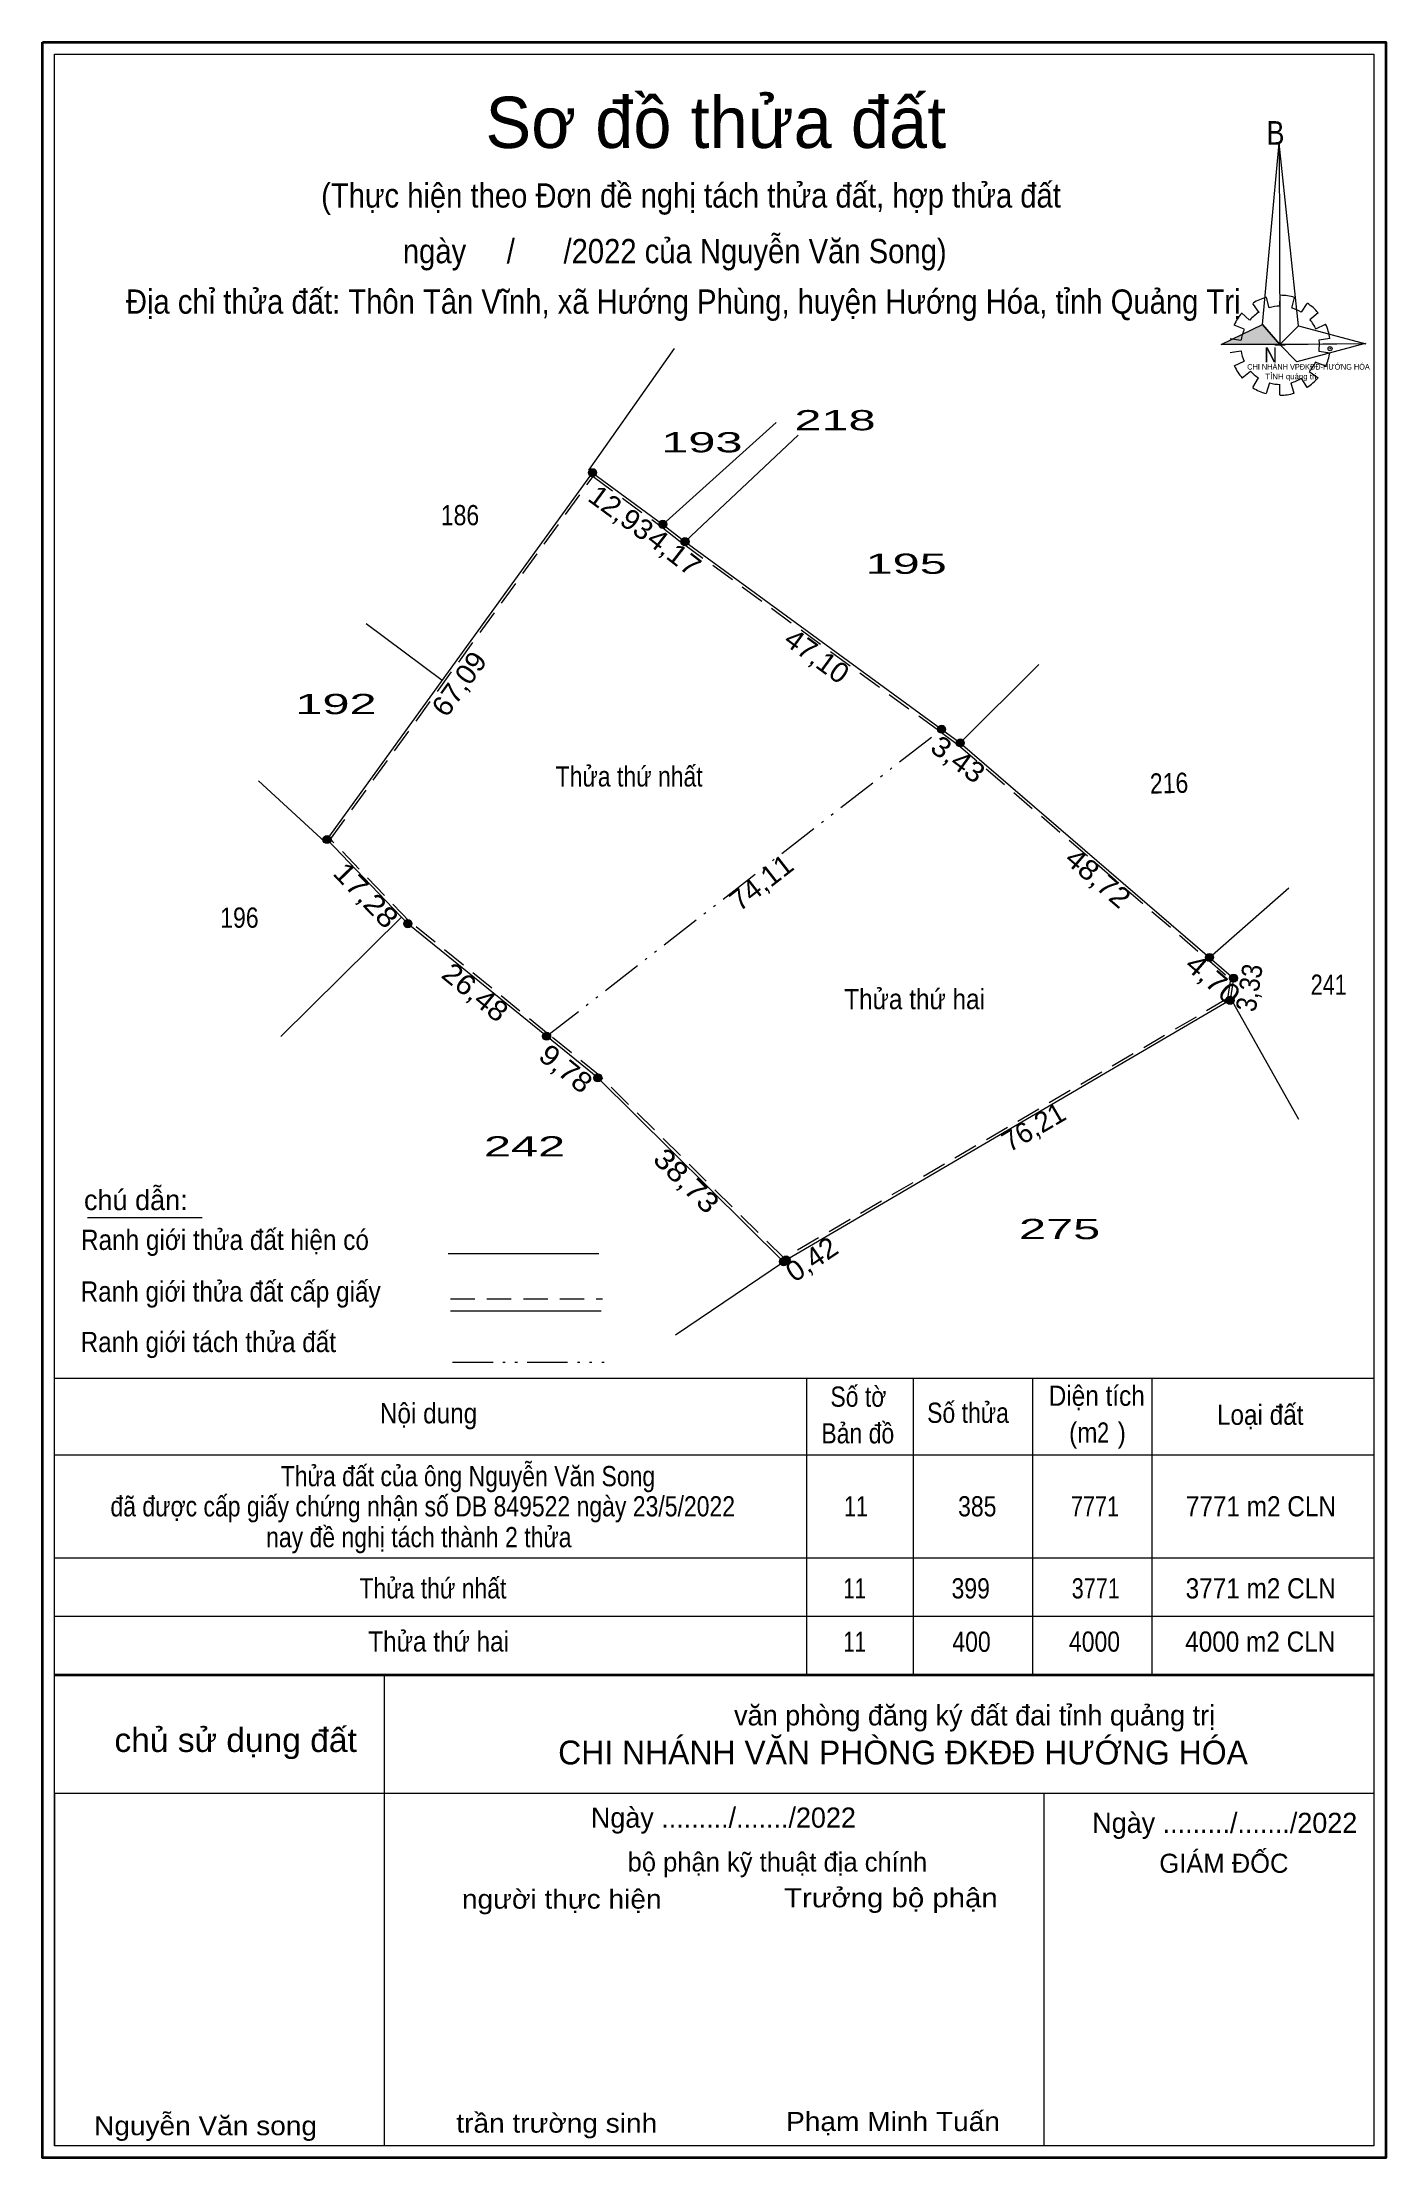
# Model space of a CAD drawing. Header units: metres. Extents: x 548698 to 548897, y 1841900 to 1842213.
import ezdxf
from ezdxf.enums import TextEntityAlignment as Align

# ---------------------------------------------------------------- set-up
doc = ezdxf.new("R2010")
doc.units = ezdxf.units.M
doc.header["$LTSCALE"] = 1.2
doc.header["$PDMODE"] = 32
doc.header["$PDSIZE"] = 0.6
doc.linetypes.add('DASH_DOUBLE_DOT', pattern=[9.2, 5, -1.2, 0.3, -1.2, 0.3, -1.2])
doc.linetypes.add('MEDIUM_DASHED', pattern=[4.5, 3, -1.5])
for name, color, linetype, lineweight in [('1', 7, 'Continuous', 13), ('10', 7, 'Continuous', 13), ('16', 7, 'Continuous', 13), ('17', 7, 'Continuous', 13), ('20', 7, 'Continuous', 13), ('5', 7, 'Continuous', 35), ('6', 7, 'Continuous', 13), ('63', 7, 'DASH_DOUBLE_DOT', 13), ('8', 7, 'MEDIUM_DASHED', 13)]:
    doc.layers.add(name, color=color, linetype=linetype, lineweight=lineweight)

msp = doc.modelspace()

# ---------------------------------------------------------------- hatches: boundary and pattern name
at = {"layer": '1'}
msp.add_hatch(color=256, dxfattribs=at).paths.add_polyline_path([(548872.46, 1842168.55), (548878.54, 1842171.52), (548881.14, 1842168.55)])
at = {"layer": '20'}
for points in [[(548779.903, 1842149.553, 1), (548778.703, 1842149.553, 1)], [(548790.319, 1842141.899, 1), (548789.119, 1842141.899, 1)], [(548793.61, 1842139.34, 1), (548792.41, 1842139.34, 1)], [(548831.623, 1842111.534, 1), (548830.423, 1842111.534, 1)], [(548831.623, 1842111.534, 1), (548830.423, 1842111.534, 1)], [(548831.623, 1842111.534, 1), (548830.423, 1842111.534, 1)], [(548834.39, 1842109.51, 1), (548833.19, 1842109.51, 1)], [(548740.586, 1842095.19, 1), (548739.386, 1842095.19, 1)], [(548752.553, 1842082.724, 1), (548751.353, 1842082.724, 1)], [(548871.312, 1842077.72, 1), (548870.112, 1842077.72, 1)], [(548874.873, 1842074.654, 1), (548873.673, 1842074.654, 1)], [(548874.358, 1842071.365, 1), (548873.158, 1842071.365, 1)], [(548773.113, 1842066.042, 1), (548771.913, 1842066.042, 1)], [(548773.113, 1842066.042, 1), (548771.913, 1842066.042, 1)], [(548773.113, 1842066.042, 1), (548771.913, 1842066.042, 1)], [(548780.708, 1842059.879, 1), (548779.508, 1842059.879, 1)], [(548808.232, 1842032.635, 1), (548807.032, 1842032.635, 1)], [(548808.58, 1842032.87, 1), (548807.38, 1842032.87, 1)]]:
    msp.add_hatch(color=256, dxfattribs=at).paths.add_polyline_path(points)

# ---------------------------------------------------------------- linework, layer by layer
at = {"layer": '1'}
for p, q in [((548875.45, 1842173.23), (548876.66, 1842172.17)), ((548878.01, 1842173.33), (548877.14, 1842174.64)), ((548879.12, 1842175.54), (548879.5, 1842173.98)), ((548881.14, 1842174.23), (548881.19, 1842175.84)), ((548883.27, 1842175.54), (548882.88, 1842173.93)), ((548884.33, 1842173.33), (548885.2, 1842174.64)), ((548886.79, 1842173.23), (548885.58, 1842172.22)), ((548875.84, 1842170.81), (548874.39, 1842171.42)), ((548886.45, 1842170.86), (548887.9, 1842171.57)), ((548873.76, 1842169.45), (548875.36, 1842169.2)), ((548875.36, 1842167.59), (548873.76, 1842167.34)), ((548880.37, 1842168.5), (548881.92, 1842168.5)), ((548888.57, 1842169.45), (548886.93, 1842169.2)), ((548886.93, 1842167.59), (548888.57, 1842167.34)), ((548874.39, 1842165.37), (548875.84, 1842166.08)), ((548876.8, 1842164.57), (548875.55, 1842163.56)), ((548885.48, 1842164.57), (548886.79, 1842163.61)), ((548887.94, 1842165.32), (548886.35, 1842165.93)), ((548877.14, 1842162.2), (548877.96, 1842163.61)), ((548879.6, 1842162.86), (548879.12, 1842161.3)), ((548881.14, 1842161.05), (548881.14, 1842162.61)), ((548882.74, 1842162.86), (548883.22, 1842161.35)), ((548885.2, 1842162.2), (548884.33, 1842163.56)), ((548699.6, 1842015.36), (548895.03, 1842015.36)), ((548811.02, 1842015.36), (548811.02, 1841971.39)), ((548826.81, 1842015.36), (548826.81, 1841971.39)), ((548844.49, 1842015.36), (548844.49, 1841971.39)), ((548862.18, 1842015.36), (548862.18, 1841971.39)), ((548699.6, 1842003.99), (548895.03, 1842003.99)), ((548699.6, 1841988.76), (548895.03, 1841988.76)), ((548699.6, 1841980.07), (548895.03, 1841980.07)), ((548697.81, 1841969.68), (548697.81, 1841899.84)), ((548712.62, 1841971.39), (548895.03, 1841971.39)), ((548748.45, 1841971.39), (548748.45, 1841901.62)), ((548699.59, 1841953.84), (548895.03, 1841953.84)), ((548699.59, 1841953.84), (548699.59, 1841901.62)), ((548846.17, 1841953.84), (548846.17, 1841901.62))]:
    msp.add_line(p, q, dxfattribs=at)
at = {"layer": '1', "lineweight": 35}
msp.add_line((548699.59, 1841971.39), (548895.03, 1841971.39), dxfattribs=at)
at = {"layer": '1'}
for points in [[(548881.05, 1842198.4), (548881.14, 1842168.55), (548878.54, 1842171.52)], [(548881.05, 1842198.4), (548881.14, 1842168.55), (548883.89, 1842171.31)], [(548872.46, 1842168.55), (548878.54, 1842171.52), (548881.14, 1842168.55)], [(548893.88, 1842168.65), (548881.14, 1842168.55), (548883.89, 1842171.31)], [(548893.78, 1842168.7), (548883.65, 1842165.98), (548881.14, 1842168.55)]]:
    msp.add_lwpolyline(points, close=True, dxfattribs=at)
for centre, major_axis, start_param, end_param in [((548881.168, 1842168.442), (7.439, 0), 2.4395818, 2.7240025), ((548881.168, 1842168.442), (5.83, 0), 2.1337354, 2.4449626), ((548881.168, 1842168.442), (7.439, 0), 1.8495599, 2.1390092), ((548881.168, 1842168.442), (5.83, 0), 1.5698559, 1.8561107), ((548881.168, 1842168.442), (7.439, 0), 1.2792421, 1.5633222), ((548881.168, 1842168.442), (5.83, 0), 1.0027091, 1.2755622), ((548881.168, 1842168.442), (7.439, 0), 0.7105624, 0.9968723), ((548881.168, 1842168.442), (5.83, 0), 2.7236855, 3.0151582), ((548881.168, 1842168.442), (5.83, 0), 0.4267838, 0.7064646), ((548881.168, 1842168.442), (7.439, 0), 0.1390515, 0.4339332), ((548881.168, 1842168.442), (5.83, 0), 3.2822995, 3.5610505), ((548881.168, 1842168.442), (5.83, 0), 6.1355839, 6.4161846), ((548881.168, 1842168.442), (7.439, 0), 5.8523029, 6.1383965), ((548881.168, 1842168.442), (7.439, 0), 3.5698864, 3.8569187), ((548881.168, 1842168.442), (5.83, 0), 3.8607757, 4.1325826), ((548881.168, 1842168.442), (5.83, 0), 5.5613733, 5.8395144), ((548881.126, 1842168.398), (7.439, 0), 4.1470906, 4.4365931), ((548881.168, 1842168.442), (5.83, 0), 4.4385468, 4.71314), ((548881.168, 1842168.442), (7.439, 0), 4.7130101, 4.9976105), ((548881.168, 1842168.442), (5.83, 0), 4.9908713, 5.2893316), ((548881.168, 1842168.442), (7.439, 0), 5.2856142, 5.567987)]:
    msp.add_ellipse(centre, major_axis=major_axis, ratio=0.995001, start_param=start_param, end_param=end_param, dxfattribs=at)
msp.add_point((548888.57, 1842167.94), dxfattribs=at)
at = {"layer": '10', "linetype": 'DASH_DOUBLE_DOT'}
msp.add_line((548772.51, 1842066.04), (548831.02, 1842111.53), dxfattribs=at)
at = {"layer": '10'}
for points in [[(548772.51, 1842066.04), (548751.95, 1842082.72), (548739.99, 1842095.19), (548779.3, 1842149.55), (548789.72, 1842141.9), (548793.01, 1842139.34), (548831.02, 1842111.53)], [(548831.02, 1842111.53), (548833.79, 1842109.51), (548870.71, 1842077.72), (548874.27, 1842074.65), (548873.76, 1842071.37), (548807.98, 1842032.87), (548807.63, 1842032.63), (548780.11, 1842059.88), (548772.51, 1842066.04)]]:
    msp.add_lwpolyline(points, dxfattribs=at)
at = {"layer": '16'}
for p, q in [((548778.76, 1842149.95), (548791.47, 1842167.98)), ((548789.72, 1842141.9), (548806.5, 1842156.99)), ((548793.09, 1842139.42), (548809.77, 1842155.13)), ((548778.76, 1842149.95), (548779.3, 1842149.55)), ((548745.78, 1842127.21), (548757.06, 1842118.8)), ((548833.79, 1842109.51), (548845.41, 1842121.15)), ((548729.82, 1842103.91), (548739.69, 1842094.79)), ((548739.69, 1842094.79), (548739.99, 1842095.19)), ((548870.71, 1842077.72), (548882.48, 1842088.02)), ((548733.14, 1842066.01), (548751.04, 1842083.68)), ((548873.81, 1842071.66), (548883.89, 1842053.73)), ((548791.63, 1842021.8), (548807.63, 1842032.63))]:
    msp.add_line(p, q, dxfattribs=at)
at = {"layer": '17'}
msp.add_line((548704.52, 1842039.18), (548721.49, 1842039.18), dxfattribs=at)
at = {"layer": '20'}
msp.add_line((548793.01, 1842139.34), (548793.09, 1842139.42), dxfattribs=at)
for centre in [(548779.303, 1842149.553), (548789.719, 1842141.899), (548793.01, 1842139.34), (548831.023, 1842111.534), (548831.023, 1842111.534), (548831.023, 1842111.534), (548833.79, 1842109.51), (548739.986, 1842095.19), (548751.953, 1842082.724), (548870.712, 1842077.72), (548874.273, 1842074.654), (548873.758, 1842071.365), (548772.513, 1842066.042), (548772.513, 1842066.042), (548772.513, 1842066.042), (548780.108, 1842059.879), (548807.632, 1842032.635), (548807.98, 1842032.87)]:
    msp.add_circle(centre, 0.6, dxfattribs=at)
at = {"layer": '5'}
msp.add_lwpolyline([(548697.83, 1842213.34), (548896.81, 1842213.34), (548896.81, 1841899.84), (548697.83, 1841899.84)], close=True, dxfattribs=at)
at = {"layer": '5', "lineweight": 13}
msp.add_lwpolyline([(548895.04, 1841971.4), (548895.04, 1841901.61), (548699.6, 1841901.61), (548699.6, 1842211.57), (548895.04, 1842211.57)], close=True, dxfattribs=at)
at = {"layer": '6'}
for p, q in [((548757.91, 1842033.85), (548780.27, 1842033.85)), ((548758.27, 1842025.34), (548780.58, 1842025.34))]:
    msp.add_line(p, q, dxfattribs=at)
at = {"layer": '6', "linetype": 'MEDIUM_DASHED'}
msp.add_line((548758.27, 1842027.13), (548780.78, 1842027.13), dxfattribs=at)
at = {"layer": '63'}
msp.add_line((548758.59, 1842017.73), (548781.06, 1842017.73), dxfattribs=at)
at = {"layer": '8'}
for points in [[(548772.76, 1842066.35), (548752.22, 1842083.02), (548740.51, 1842095.23), (548779.39, 1842148.99), (548789.48, 1842141.58), (548792.77, 1842139.02), (548830.79, 1842111.21)], [(548830.79, 1842111.21), (548833.54, 1842109.2), (548873.84, 1842074.5), (548873.39, 1842071.61), (548807.77, 1842033.21), (548807.68, 1842033.15), (548780.38, 1842060.18), (548772.76, 1842066.35)]]:
    msp.add_lwpolyline(points, dxfattribs=at)

# ---------------------------------------------------------------- texts
at = {"layer": '1'}
msp.add_text('Sơ đồ thửa đất', height=7.597, dxfattribs=at).set_placement((548797.58, 1842197.68), align=Align.CENTER)
for s, height, width, p in [('B', 3.503, 0.85, (548879.16, 1842198.16)), ('N', 2.189, 0.9, (548878.83, 1842165.93)), ('CHI NHÁNH VPĐKĐĐ-HƯỚNG HÓA', 0.8282, 0.95, (548876.3, 1842164.83)), ('TỈNH quảng trị', 0.8285, 1.05, (548878.98, 1842163.4))]:
    msp.add_text(s, height=height, dxfattribs=dict(at, width=width)).set_placement(p)
for s, height, p in [('văn phòng đăng ký đất đai tỉnh quảng trị', 2.995, (548871.54, 1841963.9)), ('CHI NHÁNH VĂN PHÒNG ĐKĐĐ HƯỚNG HÓA', 3.537, (548876.4, 1841958.12)), ('bộ phận kỹ thuật địa chính', 2.829, (548828.89, 1841942.25)), ('GIÁM ĐỐC', 2.829, (548882.41, 1841942.06))]:
    msp.add_text(s, height=height, dxfattribs=at).set_placement(p, align=Align.RIGHT)
for s, height, width, p in [('chủ sử dụng đất', 3.537, 1.05, (548744.4, 1841959.97)), ('người thực hiện', 2.829, 1.1, (548789.55, 1841936.75)), ('Trưởng bộ phận', 2.829, 1.15, (548839.34, 1841936.95)), ('Nguyễn Văn song', 2.824, 1.1, (548738.5, 1841903.17)), ('trần trường sinh', 2.824, 1.1, (548788.89, 1841903.55)), ('Phạm Minh Tuấn', 2.829, 1.1, (548839.67, 1841903.79))]:
    msp.add_text(s, height=height, dxfattribs=dict(at, width=width)).set_placement(p, align=Align.RIGHT)
at = {"layer": '16'}
for s, width, p in [('218', 1.8, (548815.235, 1842155.84)), ('193', 1.8, (548795.515, 1842152.57)), ('186', 0.85, (548759.68, 1842141.77)), ('195', 1.8, (548825.775, 1842134.57)), ('192', 1.8, (548741.315, 1842113.78)), ('196', 0.85, (548727.01, 1842082.12)), ('241', 0.8, (548888.375, 1842072.19)), ('242', 1.8, (548769.245, 1842048.22)), ('275', 1.8, (548848.505, 1842035.97))]:
    msp.add_text(s, height=2.995, dxfattribs=dict(at, width=width)).set_placement(p, align=Align.CENTER)
at = {"layer": '16', "width": 0.85}
msp.add_text('216', height=2.995, rotation=1.498, dxfattribs=at).set_placement((548864.761, 1842102.056), align=Align.CENTER)
at = {"layer": '5'}
for s, rotation, width, p in [('12,93', 323.69, 1.05, (548782.658, 1842142.412)), ('4,17', 322.132, 1.1, (548790.496, 1842136.603)), ('67,09', 54.124, 1.05, (548760.777, 1842117.392)), ('47,10', 323.815, 1.05, (548811.676, 1842121.187)), ('3,43', 323.815, 1.1, (548832.581, 1842105.873)), ('74,11', 37.865, 1.05, (548805.231, 1842087.65)), ('48,72', 319.271, 1.1, (548853.238, 1842088.367)), ('17,28', 313.83, 1.15, (548744.682, 1842085.912)), ('26,48', 320.944, 1.1, (548761.001, 1842071.398)), ('4,70', 319.272, 1.15, (548870.268, 1842073.344)), ('3,33', 81.106, 0.9, (548878.077, 1842073.003)), ('9,78', 320.944, 1.1, (548774.431, 1842060.075)), ('38,73', 315.293, 1.15, (548792.177, 1842043.565)), ('0,42', 34.103, 1.05, (548812.62, 1842031.748))]:
    msp.add_text(s, height=2.995, rotation=rotation, dxfattribs=dict(at, width=width)).set_placement(p, align=Align.CENTER)
msp.add_text('76,21', height=2.995, rotation=30.337, dxfattribs=at).set_placement((548845.404, 1842051.3), align=Align.CENTER)
at = {"layer": '6'}
for s, width, p in [('Thửa thứ nhất', 0.85, (548773.85, 1842103.05)), ('Thửa thứ hai', 0.9, (548816.6, 1842070.05)), ('Ranh giới thửa đất hiện có ', 0.9, (548703.54, 1842034.37)), ('Ranh giới thửa đất cấp giấy', 0.9, (548703.48, 1842026.71)), ('Ranh giới tách thửa đất', 0.9, (548703.48, 1842019.23)), ('Số tờ', 0.85, (548814.55, 1842011.13)), ('Diện tích', 0.9, (548846.9, 1842011.27)), ('Nội dung', 0.9, (548747.81, 1842008.67)), ('Số thửa', 0.85, (548828.88, 1842008.74)), ('Loại đất', 0.9, (548871.81, 1842008.45)), ('Bản đồ', 0.85, (548813.22, 1842005.7)), ('(m   )', 0.9, (548849.91, 1842005.81)), ('2', 0.8, (548854.06, 1842005.81)), ('Thửa đất của ông Nguyễn Văn Song', 0.85, (548733.13, 1841999.35)), (' đã được cấp giấy chứng nhận số DB 849522 ngày 23/5/2022', 0.85, (548706.95, 1841994.88)), ('11', 0.8, (548816.55, 1841994.88)), ('385', 0.85, (548833.47, 1841994.88)), ('7771', 0.8, (548850.18, 1841994.88)), ('7771 m2 CLN', 0.9, (548867.21, 1841994.88)), ('nay đề nghị tách thành 2 thửa', 0.85, (548730.96, 1841990.31)), ('Thửa thứ nhất', 0.85, (548744.78, 1841982.72)), ('11', 0.75, (548816.47, 1841982.72)), ('399', 0.85, (548832.5, 1841982.72)), ('3771', 0.8, (548850.3, 1841982.72)), ('3771 m2 CLN', 0.9, (548867.18, 1841982.72)), ('Thửa thứ hai', 0.9, (548746.09, 1841974.85)), ('11', 0.75, (548816.47, 1841974.81)), ('400', 0.85, (548832.62, 1841974.81)), ('4000', 0.85, (548849.89, 1841974.83)), ('4000 m2 CLN', 0.9, (548867.11, 1841974.83))]:
    msp.add_text(s, height=2.995, dxfattribs=dict(at, width=width)).set_placement(p)
msp.add_text('chú dẫn:', height=2.995, dxfattribs=at).set_placement((548703.98, 1842040.27))
for p in [(548798.7, 1841948.75), (548872.97, 1841947.97)]:
    msp.add_text('Ngày ........./......./2022', height=2.984, dxfattribs=at).set_placement(p, align=Align.CENTER)
at = {"layer": '63', "width": 0.9}
for s, p in [('(Thực hiện theo Đơn đề nghị tách thửa đất, hợp thửa đất ', (548794.505, 1842188.85)), ('ngày     /      /2022 của Nguyễn Văn Song)', (548791.495, 1842180.6)), ('Địa chỉ thửa đất: Thôn Tân Vĩnh, xã Hướng Phùng, huyện Hướng Hóa, tỉnh Quảng Trị', (548792.75, 1842173.12))]:
    msp.add_text(s, height=3.594, dxfattribs=at).set_placement(p, align=Align.CENTER)

doc.saveas('drawing.dxf')
